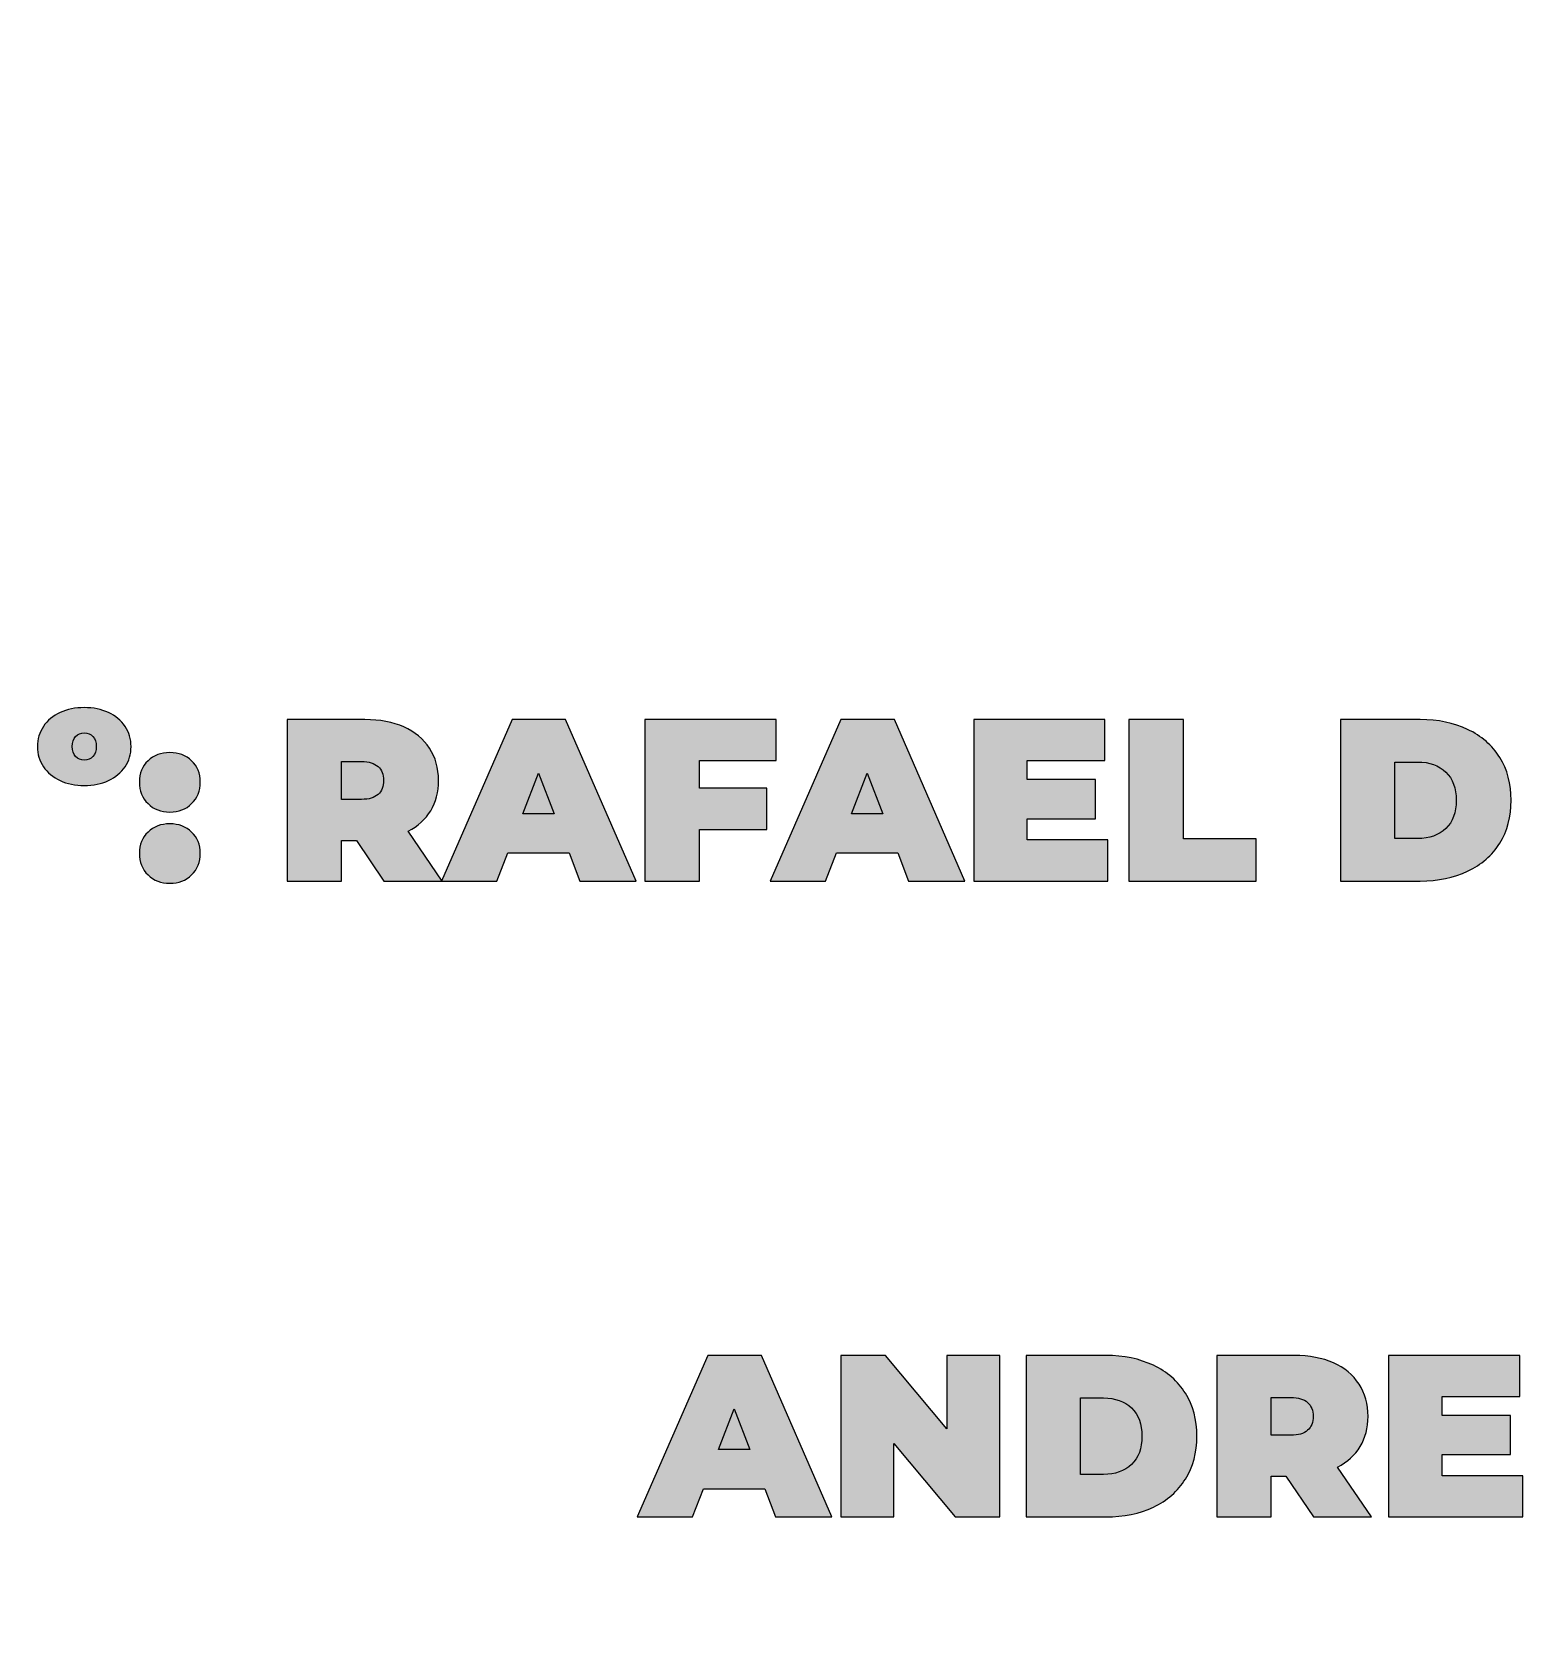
# Model space of a CAD drawing. Header units: centimetres. Extents: x -11.4 to 58.6, y -38.7 to 22.4.
# Drawn here: x -7.841 to -4.284, y 10.962 to 14.782 of the extents above; entities that cross this region are included whole.
import ezdxf

# ---------------------------------------------------------------- set-up
doc = ezdxf.new("R2010")
doc.units = ezdxf.units.CM
doc.header["$MEASUREMENT"] = 0
doc.layers.add('Camada 1', color=7, linetype='Continuous')

msp = doc.modelspace()

# ---------------------------------------------------------------- hatches: boundary and pattern name
at = {"layer": 'Camada 1', "true_color": 0x373435}
h = msp.add_hatch(color=250, dxfattribs=at)
edge = h.paths.add_edge_path()
edge.add_spline(control_points=[(-7.71675, 12.9887), (-7.73798, 12.9887), (-7.7571, 12.99263), (-7.77411, 13.0005), (-7.79113, 13.00837), (-7.80439, 13.01934), (-7.81391, 13.03343), (-7.82342, 13.04752), (-7.82818, 13.06353), (-7.82818, 13.08146), (-7.82818, 13.09939), (-7.82342, 13.1154), (-7.81391, 13.12949), (-7.80439, 13.14357), (-7.79113, 13.15455), (-7.77411, 13.16242), (-7.7571, 13.17029), (-7.73798, 13.17422), (-7.71675, 13.17422), (-7.69517, 13.17422), (-7.67596, 13.17029), (-7.65912, 13.16242), (-7.64229, 13.15455), (-7.62911, 13.14357), (-7.6196, 13.12949), (-7.61009, 13.1154), (-7.60533, 13.09939), (-7.60533, 13.08146), (-7.60533, 13.06353), (-7.61009, 13.04752), (-7.6196, 13.03343), (-7.62911, 13.01934), (-7.64229, 13.00837), (-7.65912, 13.0005), (-7.67596, 12.99263), (-7.69517, 12.9887), (-7.71675, 12.9887)], knot_values=[0, 0, 0, 0, 0.0833333, 0.0833333, 0.0833333, 0.1666667, 0.1666667, 0.1666667, 0.25, 0.25, 0.25, 0.3333333, 0.3333333, 0.3333333, 0.4166667, 0.4166667, 0.4166667, 0.5, 0.5, 0.5, 0.5833333, 0.5833333, 0.5833333, 0.6666667, 0.6666667, 0.6666667, 0.75, 0.75, 0.75, 0.8333333, 0.8333333, 0.8333333, 0.9166667, 0.9166667, 0.9166667, 1, 1, 1, 1], degree=3, periodic=1)
h = msp.add_hatch(color=250, dxfattribs=at)
edge = h.paths.add_edge_path()
edge.add_spline(control_points=[(-7.06907, 12.85806), (-7.06907, 12.85806), (-7.1042, 12.85806), (-7.1042, 12.85806), (-7.1042, 12.85806), (-7.1042, 12.76146), (-7.1042, 12.76146), (-7.1042, 12.76146), (-7.23374, 12.76146), (-7.23374, 12.76146), (-7.23374, 12.76146), (-7.23374, 13.14568), (-7.23374, 13.14568), (-7.23374, 13.14568), (-7.04876, 13.14568), (-7.04876, 13.14568), (-7.01327, 13.14568), (-6.98235, 13.13982), (-6.956, 13.12811), (-6.92965, 13.11641), (-6.90935, 13.09957), (-6.89507, 13.07762), (-6.8808, 13.05566), (-6.87367, 13.03005), (-6.87367, 13.00077), (-6.87367, 12.97333), (-6.87989, 12.94936), (-6.89233, 12.92887), (-6.90477, 12.90838), (-6.9227, 12.89209), (-6.94612, 12.88002), (-6.94612, 12.88002), (-6.86543, 12.76146), (-6.86543, 12.76146), (-6.86543, 12.76146), (-7.00375, 12.76146), (-7.00375, 12.76146), (-7.00375, 12.76146), (-7.06907, 12.85806), (-7.06907, 12.85806)], knot_values=[0, 0, 0, 0, 0.0769231, 0.0769231, 0.0769231, 0.1538462, 0.1538462, 0.1538462, 0.2307692, 0.2307692, 0.2307692, 0.3076923, 0.3076923, 0.3076923, 0.3846154, 0.3846154, 0.3846154, 0.4615385, 0.4615385, 0.4615385, 0.5384615, 0.5384615, 0.5384615, 0.6153846, 0.6153846, 0.6153846, 0.6923077, 0.6923077, 0.6923077, 0.7692308, 0.7692308, 0.7692308, 0.8461538, 0.8461538, 0.8461538, 0.9230769, 0.9230769, 0.9230769, 1, 1, 1, 1], degree=3, periodic=1)
h = msp.add_hatch(color=250, dxfattribs=at)
edge = h.paths.add_edge_path()
edge.add_spline(control_points=[(-6.563, 12.82842), (-6.563, 12.82842), (-6.709, 12.82842), (-6.709, 12.82842), (-6.709, 12.82842), (-6.7348, 12.76146), (-6.7348, 12.76146), (-6.7348, 12.76146), (-6.86653, 12.76146), (-6.86653, 12.76146), (-6.86653, 12.76146), (-6.69857, 13.14568), (-6.69857, 13.14568), (-6.69857, 13.14568), (-6.57123, 13.14568), (-6.57123, 13.14568), (-6.57123, 13.14568), (-6.40327, 12.76146), (-6.40327, 12.76146), (-6.40327, 12.76146), (-6.5372, 12.76146), (-6.5372, 12.76146), (-6.5372, 12.76146), (-6.563, 12.82842), (-6.563, 12.82842)], knot_values=[0, 0, 0, 0, 0.125, 0.125, 0.125, 0.25, 0.25, 0.25, 0.375, 0.375, 0.375, 0.5, 0.5, 0.5, 0.625, 0.625, 0.625, 0.75, 0.75, 0.75, 0.875, 0.875, 0.875, 1, 1, 1, 1], degree=3, periodic=1)
h = msp.add_hatch(color=250, dxfattribs=at)
edge = h.paths.add_edge_path()
edge.add_spline(control_points=[(-6.25288, 13.04798), (-6.25288, 13.04798), (-6.25288, 12.98211), (-6.25288, 12.98211), (-6.25288, 12.98211), (-6.0926, 12.98211), (-6.0926, 12.98211), (-6.0926, 12.98211), (-6.0926, 12.88441), (-6.0926, 12.88441), (-6.0926, 12.88441), (-6.25288, 12.88441), (-6.25288, 12.88441), (-6.25288, 12.88441), (-6.25288, 12.76146), (-6.25288, 12.76146), (-6.25288, 12.76146), (-6.38242, 12.76146), (-6.38242, 12.76146), (-6.38242, 12.76146), (-6.38242, 13.14568), (-6.38242, 13.14568), (-6.38242, 13.14568), (-6.0701, 13.14568), (-6.0701, 13.14568), (-6.0701, 13.14568), (-6.0701, 13.04798), (-6.0701, 13.04798), (-6.0701, 13.04798), (-6.25288, 13.04798), (-6.25288, 13.04798)], knot_values=[0, 0, 0, 0, 0.1, 0.1, 0.1, 0.2, 0.2, 0.2, 0.3, 0.3, 0.3, 0.4, 0.4, 0.4, 0.5, 0.5, 0.5, 0.6, 0.6, 0.6, 0.7, 0.7, 0.7, 0.8, 0.8, 0.8, 0.9, 0.9, 0.9, 1, 1, 1, 1], degree=3, periodic=1)
h = msp.add_hatch(color=250, dxfattribs=at)
edge = h.paths.add_edge_path()
edge.add_spline(control_points=[(-5.78084, 12.82842), (-5.78084, 12.82842), (-5.92684, 12.82842), (-5.92684, 12.82842), (-5.92684, 12.82842), (-5.95264, 12.76146), (-5.95264, 12.76146), (-5.95264, 12.76146), (-6.08437, 12.76146), (-6.08437, 12.76146), (-6.08437, 12.76146), (-5.91641, 13.14568), (-5.91641, 13.14568), (-5.91641, 13.14568), (-5.78907, 13.14568), (-5.78907, 13.14568), (-5.78907, 13.14568), (-5.62111, 12.76146), (-5.62111, 12.76146), (-5.62111, 12.76146), (-5.75504, 12.76146), (-5.75504, 12.76146), (-5.75504, 12.76146), (-5.78084, 12.82842), (-5.78084, 12.82842)], knot_values=[0, 0, 0, 0, 0.125, 0.125, 0.125, 0.25, 0.25, 0.25, 0.375, 0.375, 0.375, 0.5, 0.5, 0.5, 0.625, 0.625, 0.625, 0.75, 0.75, 0.75, 0.875, 0.875, 0.875, 1, 1, 1, 1], degree=3, periodic=1)
h = msp.add_hatch(color=250, dxfattribs=at)
edge = h.paths.add_edge_path()
edge.add_spline(control_points=[(-5.2808, 12.85916), (-5.2808, 12.85916), (-5.2808, 12.76146), (-5.2808, 12.76146), (-5.2808, 12.76146), (-5.60025, 12.76146), (-5.60025, 12.76146), (-5.60025, 12.76146), (-5.60025, 13.14568), (-5.60025, 13.14568), (-5.60025, 13.14568), (-5.28794, 13.14568), (-5.28794, 13.14568), (-5.28794, 13.14568), (-5.28794, 13.04798), (-5.28794, 13.04798), (-5.28794, 13.04798), (-5.47291, 13.04798), (-5.47291, 13.04798), (-5.47291, 13.04798), (-5.47291, 13.00297), (-5.47291, 13.00297), (-5.47291, 13.00297), (-5.31044, 13.00297), (-5.31044, 13.00297), (-5.31044, 13.00297), (-5.31044, 12.90966), (-5.31044, 12.90966), (-5.31044, 12.90966), (-5.47291, 12.90966), (-5.47291, 12.90966), (-5.47291, 12.90966), (-5.47291, 12.85916), (-5.47291, 12.85916), (-5.47291, 12.85916), (-5.2808, 12.85916), (-5.2808, 12.85916)], knot_values=[0, 0, 0, 0, 0.0833333, 0.0833333, 0.0833333, 0.1666667, 0.1666667, 0.1666667, 0.25, 0.25, 0.25, 0.3333333, 0.3333333, 0.3333333, 0.4166667, 0.4166667, 0.4166667, 0.5, 0.5, 0.5, 0.5833333, 0.5833333, 0.5833333, 0.6666667, 0.6666667, 0.6666667, 0.75, 0.75, 0.75, 0.8333333, 0.8333333, 0.8333333, 0.9166667, 0.9166667, 0.9166667, 1, 1, 1, 1], degree=3, periodic=1)
h = msp.add_hatch(color=250, dxfattribs=at)
edge = h.paths.add_edge_path()
edge.add_spline(control_points=[(-5.23085, 13.14568), (-5.23085, 13.14568), (-5.10132, 13.14568), (-5.10132, 13.14568), (-5.10132, 13.14568), (-5.10132, 12.86191), (-5.10132, 12.86191), (-5.10132, 12.86191), (-4.92787, 12.86191), (-4.92787, 12.86191), (-4.92787, 12.86191), (-4.92787, 12.76146), (-4.92787, 12.76146), (-4.92787, 12.76146), (-5.23085, 12.76146), (-5.23085, 12.76146), (-5.23085, 12.76146), (-5.23085, 13.14568), (-5.23085, 13.14568)], knot_values=[0, 0, 0, 0, 0.1666667, 0.1666667, 0.1666667, 0.3333333, 0.3333333, 0.3333333, 0.5, 0.5, 0.5, 0.6666667, 0.6666667, 0.6666667, 0.8333333, 0.8333333, 0.8333333, 1, 1, 1, 1], degree=3, periodic=1)
h = msp.add_hatch(color=250, dxfattribs=at)
edge = h.paths.add_edge_path()
edge.add_spline(control_points=[(-4.72753, 13.14568), (-4.72753, 13.14568), (-4.53816, 13.14568), (-4.53816, 13.14568), (-4.49535, 13.14568), (-4.45757, 13.1379), (-4.42482, 13.12235), (-4.39207, 13.1068), (-4.36663, 13.08457), (-4.34852, 13.05566), (-4.33041, 13.02675), (-4.32135, 12.99272), (-4.32135, 12.95357), (-4.32135, 12.91442), (-4.33041, 12.88039), (-4.34852, 12.85148), (-4.36663, 12.82257), (-4.39207, 12.80034), (-4.42482, 12.78479), (-4.45757, 12.76923), (-4.49535, 12.76146), (-4.53816, 12.76146), (-4.53816, 12.76146), (-4.72753, 12.76146), (-4.72753, 12.76146), (-4.72753, 12.76146), (-4.72753, 13.14568), (-4.72753, 13.14568)], knot_values=[0, 0, 0, 0, 0.1111111, 0.1111111, 0.1111111, 0.2222222, 0.2222222, 0.2222222, 0.3333333, 0.3333333, 0.3333333, 0.4444444, 0.4444444, 0.4444444, 0.5555556, 0.5555556, 0.5555556, 0.6666667, 0.6666667, 0.6666667, 0.7777778, 0.7777778, 0.7777778, 0.8888889, 0.8888889, 0.8888889, 1, 1, 1, 1], degree=3, periodic=1)
h = msp.add_hatch(color=250, dxfattribs=at)
edge = h.paths.add_edge_path()
edge.add_spline(control_points=[(-7.71675, 13.04907), (-7.70834, 13.04907), (-7.70148, 13.05191), (-7.69617, 13.05758), (-7.69087, 13.06326), (-7.68821, 13.07121), (-7.68821, 13.08146), (-7.68821, 13.09207), (-7.69087, 13.10012), (-7.69617, 13.10561), (-7.70148, 13.1111), (-7.70834, 13.11384), (-7.71675, 13.11384), (-7.72517, 13.11384), (-7.73203, 13.1111), (-7.73734, 13.10561), (-7.74264, 13.10012), (-7.7453, 13.09207), (-7.7453, 13.08146), (-7.7453, 13.07121), (-7.74264, 13.06326), (-7.73734, 13.05758), (-7.73203, 13.05191), (-7.72517, 13.04907), (-7.71675, 13.04907)], knot_values=[0, 0, 0, 0, 0.125, 0.125, 0.125, 0.25, 0.25, 0.25, 0.375, 0.375, 0.375, 0.5, 0.5, 0.5, 0.625, 0.625, 0.625, 0.75, 0.75, 0.75, 0.875, 0.875, 0.875, 1, 1, 1, 1], degree=3, periodic=1)
h = msp.add_hatch(color=250, dxfattribs=at)
edge = h.paths.add_edge_path()
edge.add_spline(control_points=[(-7.51312, 12.92558), (-7.53398, 12.92558), (-7.55126, 12.93225), (-7.56499, 12.94561), (-7.57871, 12.95897), (-7.58557, 12.97607), (-7.58557, 12.99693), (-7.58557, 13.01779), (-7.57871, 13.03471), (-7.56499, 13.0477), (-7.55126, 13.06069), (-7.53398, 13.06719), (-7.51312, 13.06719), (-7.49226, 13.06719), (-7.47497, 13.06069), (-7.46125, 13.0477), (-7.44752, 13.03471), (-7.44067, 13.01779), (-7.44067, 12.99693), (-7.44067, 12.97607), (-7.44752, 12.95897), (-7.46125, 12.94561), (-7.47497, 12.93225), (-7.49226, 12.92558), (-7.51312, 12.92558)], knot_values=[0, 0, 0, 0, 0.125, 0.125, 0.125, 0.25, 0.25, 0.25, 0.375, 0.375, 0.375, 0.5, 0.5, 0.5, 0.625, 0.625, 0.625, 0.75, 0.75, 0.75, 0.875, 0.875, 0.875, 1, 1, 1, 1], degree=3, periodic=1)
h = msp.add_hatch(color=250, dxfattribs=at)
edge = h.paths.add_edge_path()
edge.add_spline(control_points=[(-7.0043, 13.00077), (-7.0043, 13.01504), (-7.00869, 13.02611), (-7.01748, 13.03398), (-7.02626, 13.04185), (-7.03943, 13.04578), (-7.057, 13.04578), (-7.057, 13.04578), (-7.1042, 13.04578), (-7.1042, 13.04578), (-7.1042, 13.04578), (-7.1042, 12.95576), (-7.1042, 12.95576), (-7.1042, 12.95576), (-7.057, 12.95576), (-7.057, 12.95576), (-7.03943, 12.95576), (-7.02626, 12.9597), (-7.01748, 12.96757), (-7.00869, 12.97543), (-7.0043, 12.9865), (-7.0043, 13.00077)], knot_values=[0, 0, 0, 0, 0.1428571, 0.1428571, 0.1428571, 0.2857143, 0.2857143, 0.2857143, 0.4285714, 0.4285714, 0.4285714, 0.5714286, 0.5714286, 0.5714286, 0.7142857, 0.7142857, 0.7142857, 0.8571429, 0.8571429, 0.8571429, 1, 1, 1, 1], degree=3, periodic=1)
h = msp.add_hatch(color=250, dxfattribs=at)
edge = h.paths.add_edge_path()
edge.add_spline(control_points=[(-4.54365, 12.86245), (-4.51584, 12.86245), (-4.49361, 12.87041), (-4.47696, 12.88633), (-4.46031, 12.90225), (-4.45199, 12.92466), (-4.45199, 12.95357), (-4.45199, 12.98248), (-4.46031, 13.00489), (-4.47696, 13.02081), (-4.49361, 13.03673), (-4.51584, 13.04468), (-4.54365, 13.04468), (-4.54365, 13.04468), (-4.59799, 13.04468), (-4.59799, 13.04468), (-4.59799, 13.04468), (-4.59799, 12.86245), (-4.59799, 12.86245), (-4.59799, 12.86245), (-4.54365, 12.86245), (-4.54365, 12.86245)], knot_values=[0, 0, 0, 0, 0.1428571, 0.1428571, 0.1428571, 0.2857143, 0.2857143, 0.2857143, 0.4285714, 0.4285714, 0.4285714, 0.5714286, 0.5714286, 0.5714286, 0.7142857, 0.7142857, 0.7142857, 0.8571429, 0.8571429, 0.8571429, 1, 1, 1, 1], degree=3, periodic=1)
h = msp.add_hatch(color=250, dxfattribs=at)
edge = h.paths.add_edge_path()
edge.add_spline(control_points=[(-6.59868, 12.92173), (-6.59868, 12.92173), (-6.636, 13.01834), (-6.636, 13.01834), (-6.636, 13.01834), (-6.67332, 12.92173), (-6.67332, 12.92173), (-6.67332, 12.92173), (-6.59868, 12.92173), (-6.59868, 12.92173)], knot_values=[0, 0, 0, 0, 0.3333333, 0.3333333, 0.3333333, 0.6666667, 0.6666667, 0.6666667, 1, 1, 1, 1], degree=3, periodic=1)
h = msp.add_hatch(color=250, dxfattribs=at)
edge = h.paths.add_edge_path()
edge.add_spline(control_points=[(-5.81652, 12.92173), (-5.81652, 12.92173), (-5.85384, 13.01834), (-5.85384, 13.01834), (-5.85384, 13.01834), (-5.89116, 12.92173), (-5.89116, 12.92173), (-5.89116, 12.92173), (-5.81652, 12.92173), (-5.81652, 12.92173)], knot_values=[0, 0, 0, 0, 0.3333333, 0.3333333, 0.3333333, 0.6666667, 0.6666667, 0.6666667, 1, 1, 1, 1], degree=3, periodic=1)
h = msp.add_hatch(color=250, dxfattribs=at)
edge = h.paths.add_edge_path()
edge.add_spline(control_points=[(-7.51312, 12.75597), (-7.53398, 12.75597), (-7.55126, 12.76265), (-7.56499, 12.77601), (-7.57871, 12.78936), (-7.58557, 12.80647), (-7.58557, 12.82733), (-7.58557, 12.84818), (-7.57871, 12.86511), (-7.56499, 12.8781), (-7.55126, 12.89109), (-7.53398, 12.89758), (-7.51312, 12.89758), (-7.49226, 12.89758), (-7.47497, 12.89109), (-7.46125, 12.8781), (-7.44752, 12.86511), (-7.44067, 12.84818), (-7.44067, 12.82733), (-7.44067, 12.80647), (-7.44752, 12.78936), (-7.46125, 12.77601), (-7.47497, 12.76265), (-7.49226, 12.75597), (-7.51312, 12.75597)], knot_values=[0, 0, 0, 0, 0.125, 0.125, 0.125, 0.25, 0.25, 0.25, 0.375, 0.375, 0.375, 0.5, 0.5, 0.5, 0.625, 0.625, 0.625, 0.75, 0.75, 0.75, 0.875, 0.875, 0.875, 1, 1, 1, 1], degree=3, periodic=1)
h = msp.add_hatch(color=250, dxfattribs=at)
edge = h.paths.add_edge_path()
edge.add_spline(control_points=[(-6.09727, 11.3146), (-6.09727, 11.3146), (-6.24327, 11.3146), (-6.24327, 11.3146), (-6.24327, 11.3146), (-6.26907, 11.24763), (-6.26907, 11.24763), (-6.26907, 11.24763), (-6.4008, 11.24763), (-6.4008, 11.24763), (-6.4008, 11.24763), (-6.23284, 11.63185), (-6.23284, 11.63185), (-6.23284, 11.63185), (-6.1055, 11.63185), (-6.1055, 11.63185), (-6.1055, 11.63185), (-5.93754, 11.24763), (-5.93754, 11.24763), (-5.93754, 11.24763), (-6.07147, 11.24763), (-6.07147, 11.24763), (-6.07147, 11.24763), (-6.09727, 11.3146), (-6.09727, 11.3146)], knot_values=[0, 0, 0, 0, 0.125, 0.125, 0.125, 0.25, 0.25, 0.25, 0.375, 0.375, 0.375, 0.5, 0.5, 0.5, 0.625, 0.625, 0.625, 0.75, 0.75, 0.75, 0.875, 0.875, 0.875, 1, 1, 1, 1], degree=3, periodic=1)
h = msp.add_hatch(color=250, dxfattribs=at)
edge = h.paths.add_edge_path()
edge.add_spline(control_points=[(-5.53795, 11.63185), (-5.53795, 11.63185), (-5.53795, 11.24763), (-5.53795, 11.24763), (-5.53795, 11.24763), (-5.64444, 11.24763), (-5.64444, 11.24763), (-5.64444, 11.24763), (-5.79044, 11.42218), (-5.79044, 11.42218), (-5.79044, 11.42218), (-5.79044, 11.24763), (-5.79044, 11.24763), (-5.79044, 11.24763), (-5.91668, 11.24763), (-5.91668, 11.24763), (-5.91668, 11.24763), (-5.91668, 11.63185), (-5.91668, 11.63185), (-5.91668, 11.63185), (-5.8102, 11.63185), (-5.8102, 11.63185), (-5.8102, 11.63185), (-5.6642, 11.45731), (-5.6642, 11.45731), (-5.6642, 11.45731), (-5.6642, 11.63185), (-5.6642, 11.63185), (-5.6642, 11.63185), (-5.53795, 11.63185), (-5.53795, 11.63185)], knot_values=[0, 0, 0, 0, 0.1, 0.1, 0.1, 0.2, 0.2, 0.2, 0.3, 0.3, 0.3, 0.4, 0.4, 0.4, 0.5, 0.5, 0.5, 0.6, 0.6, 0.6, 0.7, 0.7, 0.7, 0.8, 0.8, 0.8, 0.9, 0.9, 0.9, 1, 1, 1, 1], degree=3, periodic=1)
h = msp.add_hatch(color=250, dxfattribs=at)
edge = h.paths.add_edge_path()
edge.add_spline(control_points=[(-5.47538, 11.63185), (-5.47538, 11.63185), (-5.28602, 11.63185), (-5.28602, 11.63185), (-5.2432, 11.63185), (-5.20542, 11.62408), (-5.17267, 11.60853), (-5.13992, 11.59297), (-5.11449, 11.57075), (-5.09637, 11.54184), (-5.07826, 11.51293), (-5.06921, 11.4789), (-5.06921, 11.43974), (-5.06921, 11.40059), (-5.07826, 11.36656), (-5.09637, 11.33765), (-5.11449, 11.30874), (-5.13992, 11.28651), (-5.17267, 11.27096), (-5.20542, 11.25541), (-5.2432, 11.24763), (-5.28602, 11.24763), (-5.28602, 11.24763), (-5.47538, 11.24763), (-5.47538, 11.24763), (-5.47538, 11.24763), (-5.47538, 11.63185), (-5.47538, 11.63185)], knot_values=[0, 0, 0, 0, 0.1111111, 0.1111111, 0.1111111, 0.2222222, 0.2222222, 0.2222222, 0.3333333, 0.3333333, 0.3333333, 0.4444444, 0.4444444, 0.4444444, 0.5555556, 0.5555556, 0.5555556, 0.6666667, 0.6666667, 0.6666667, 0.7777778, 0.7777778, 0.7777778, 0.8888889, 0.8888889, 0.8888889, 1, 1, 1, 1], degree=3, periodic=1)
h = msp.add_hatch(color=250, dxfattribs=at)
edge = h.paths.add_edge_path()
edge.add_spline(control_points=[(-4.85734, 11.34424), (-4.85734, 11.34424), (-4.89247, 11.34424), (-4.89247, 11.34424), (-4.89247, 11.34424), (-4.89247, 11.24763), (-4.89247, 11.24763), (-4.89247, 11.24763), (-5.022, 11.24763), (-5.022, 11.24763), (-5.022, 11.24763), (-5.022, 11.63185), (-5.022, 11.63185), (-5.022, 11.63185), (-4.83703, 11.63185), (-4.83703, 11.63185), (-4.80153, 11.63185), (-4.77061, 11.626), (-4.74427, 11.61429), (-4.71792, 11.60258), (-4.69761, 11.58575), (-4.68334, 11.56379), (-4.66907, 11.54184), (-4.66193, 11.51622), (-4.66193, 11.48695), (-4.66193, 11.4595), (-4.66815, 11.43553), (-4.6806, 11.41504), (-4.69304, 11.39455), (-4.71097, 11.37827), (-4.73439, 11.36619), (-4.73439, 11.36619), (-4.6537, 11.24763), (-4.6537, 11.24763), (-4.6537, 11.24763), (-4.79202, 11.24763), (-4.79202, 11.24763), (-4.79202, 11.24763), (-4.85734, 11.34424), (-4.85734, 11.34424)], knot_values=[0, 0, 0, 0, 0.0769231, 0.0769231, 0.0769231, 0.1538462, 0.1538462, 0.1538462, 0.2307692, 0.2307692, 0.2307692, 0.3076923, 0.3076923, 0.3076923, 0.3846154, 0.3846154, 0.3846154, 0.4615385, 0.4615385, 0.4615385, 0.5384615, 0.5384615, 0.5384615, 0.6153846, 0.6153846, 0.6153846, 0.6923077, 0.6923077, 0.6923077, 0.7692308, 0.7692308, 0.7692308, 0.8461538, 0.8461538, 0.8461538, 0.9230769, 0.9230769, 0.9230769, 1, 1, 1, 1], degree=3, periodic=1)
h = msp.add_hatch(color=250, dxfattribs=at)
edge = h.paths.add_edge_path()
edge.add_spline(control_points=[(-4.29363, 11.34534), (-4.29363, 11.34534), (-4.29363, 11.24763), (-4.29363, 11.24763), (-4.29363, 11.24763), (-4.61308, 11.24763), (-4.61308, 11.24763), (-4.61308, 11.24763), (-4.61308, 11.63185), (-4.61308, 11.63185), (-4.61308, 11.63185), (-4.30077, 11.63185), (-4.30077, 11.63185), (-4.30077, 11.63185), (-4.30077, 11.53415), (-4.30077, 11.53415), (-4.30077, 11.53415), (-4.48574, 11.53415), (-4.48574, 11.53415), (-4.48574, 11.53415), (-4.48574, 11.48914), (-4.48574, 11.48914), (-4.48574, 11.48914), (-4.32327, 11.48914), (-4.32327, 11.48914), (-4.32327, 11.48914), (-4.32327, 11.39583), (-4.32327, 11.39583), (-4.32327, 11.39583), (-4.48574, 11.39583), (-4.48574, 11.39583), (-4.48574, 11.39583), (-4.48574, 11.34534), (-4.48574, 11.34534), (-4.48574, 11.34534), (-4.29363, 11.34534), (-4.29363, 11.34534)], knot_values=[0, 0, 0, 0, 0.0833333, 0.0833333, 0.0833333, 0.1666667, 0.1666667, 0.1666667, 0.25, 0.25, 0.25, 0.3333333, 0.3333333, 0.3333333, 0.4166667, 0.4166667, 0.4166667, 0.5, 0.5, 0.5, 0.5833333, 0.5833333, 0.5833333, 0.6666667, 0.6666667, 0.6666667, 0.75, 0.75, 0.75, 0.8333333, 0.8333333, 0.8333333, 0.9166667, 0.9166667, 0.9166667, 1, 1, 1, 1], degree=3, periodic=1)
h = msp.add_hatch(color=250, dxfattribs=at)
edge = h.paths.add_edge_path()
edge.add_spline(control_points=[(-6.13295, 11.40791), (-6.13295, 11.40791), (-6.17027, 11.50451), (-6.17027, 11.50451), (-6.17027, 11.50451), (-6.20759, 11.40791), (-6.20759, 11.40791), (-6.20759, 11.40791), (-6.13295, 11.40791), (-6.13295, 11.40791)], knot_values=[0, 0, 0, 0, 0.3333333, 0.3333333, 0.3333333, 0.6666667, 0.6666667, 0.6666667, 1, 1, 1, 1], degree=3, periodic=1)
h = msp.add_hatch(color=250, dxfattribs=at)
edge = h.paths.add_edge_path()
edge.add_spline(control_points=[(-5.2915, 11.34863), (-5.26369, 11.34863), (-5.24147, 11.35659), (-5.22481, 11.37251), (-5.20816, 11.38843), (-5.19984, 11.41083), (-5.19984, 11.43974), (-5.19984, 11.46865), (-5.20816, 11.49107), (-5.22481, 11.50698), (-5.24147, 11.5229), (-5.26369, 11.53086), (-5.2915, 11.53086), (-5.2915, 11.53086), (-5.34584, 11.53086), (-5.34584, 11.53086), (-5.34584, 11.53086), (-5.34584, 11.34863), (-5.34584, 11.34863), (-5.34584, 11.34863), (-5.2915, 11.34863), (-5.2915, 11.34863)], knot_values=[0, 0, 0, 0, 0.1428571, 0.1428571, 0.1428571, 0.2857143, 0.2857143, 0.2857143, 0.4285714, 0.4285714, 0.4285714, 0.5714286, 0.5714286, 0.5714286, 0.7142857, 0.7142857, 0.7142857, 0.8571429, 0.8571429, 0.8571429, 1, 1, 1, 1], degree=3, periodic=1)
h = msp.add_hatch(color=250, dxfattribs=at)
edge = h.paths.add_edge_path()
edge.add_spline(control_points=[(-4.79257, 11.48695), (-4.79257, 11.50122), (-4.79696, 11.51229), (-4.80574, 11.52016), (-4.81452, 11.52802), (-4.8277, 11.53196), (-4.84526, 11.53196), (-4.84526, 11.53196), (-4.89247, 11.53196), (-4.89247, 11.53196), (-4.89247, 11.53196), (-4.89247, 11.44194), (-4.89247, 11.44194), (-4.89247, 11.44194), (-4.84526, 11.44194), (-4.84526, 11.44194), (-4.8277, 11.44194), (-4.81452, 11.44587), (-4.80574, 11.45374), (-4.79696, 11.46161), (-4.79257, 11.47268), (-4.79257, 11.48695)], knot_values=[0, 0, 0, 0, 0.1428571, 0.1428571, 0.1428571, 0.2857143, 0.2857143, 0.2857143, 0.4285714, 0.4285714, 0.4285714, 0.5714286, 0.5714286, 0.5714286, 0.7142857, 0.7142857, 0.7142857, 0.8571429, 0.8571429, 0.8571429, 1, 1, 1, 1], degree=3, periodic=1)

# ---------------------------------------------------------------- linework, layer by layer
at = {"layer": 'Camada 1', "color": 250, "lineweight": 20}
msp.add_open_spline([(-6.39065, 22.42335), (-6.39065, 22.42335), (-3.39065, 22.42335), (-3.39065, 22.42335), (2.10935, 22.42335), (6.60935, 17.92336), (6.60935, 12.42336), (6.60935, 12.42336), (6.60935, -27.57665), (6.60935, -27.57665), (6.60935, -27.57665), (-11.39065, -27.57665), (-11.39065, -27.57665), (-11.39065, -27.57665), (-11.39065, 17.42334), (-11.39065, 17.42334), (-11.39065, 20.17334), (-9.14065, 22.42335), (-6.39065, 22.42335)], degree=3, knots=[0, 0, 0, 0, 0.1666667, 0.1666667, 0.1666667, 0.3333333, 0.3333333, 0.3333333, 0.5, 0.5, 0.5, 0.6666667, 0.6666667, 0.6666667, 0.8333333, 0.8333333, 0.8333333, 1, 1, 1, 1], dxfattribs=at)
at = {"layer": 'Camada 1', "color": 250}
for points, knots in [([(-7.71675, 12.9887), (-7.73798, 12.9887), (-7.7571, 12.99263), (-7.77411, 13.0005), (-7.79113, 13.00837), (-7.80439, 13.01934), (-7.81391, 13.03343), (-7.82342, 13.04752), (-7.82818, 13.06353), (-7.82818, 13.08146), (-7.82818, 13.09939), (-7.82342, 13.1154), (-7.81391, 13.12949), (-7.80439, 13.14357), (-7.79113, 13.15455), (-7.77411, 13.16242), (-7.7571, 13.17029), (-7.73798, 13.17422), (-7.71675, 13.17422), (-7.69517, 13.17422), (-7.67596, 13.17029), (-7.65912, 13.16242), (-7.64229, 13.15455), (-7.62911, 13.14357), (-7.6196, 13.12949), (-7.61009, 13.1154), (-7.60533, 13.09939), (-7.60533, 13.08146), (-7.60533, 13.06353), (-7.61009, 13.04752), (-7.6196, 13.03343), (-7.62911, 13.01934), (-7.64229, 13.00837), (-7.65912, 13.0005), (-7.67596, 12.99263), (-7.69517, 12.9887), (-7.71675, 12.9887)], [0, 0, 0, 0, 0.0833333, 0.0833333, 0.0833333, 0.1666667, 0.1666667, 0.1666667, 0.25, 0.25, 0.25, 0.3333333, 0.3333333, 0.3333333, 0.4166667, 0.4166667, 0.4166667, 0.5, 0.5, 0.5, 0.5833333, 0.5833333, 0.5833333, 0.6666667, 0.6666667, 0.6666667, 0.75, 0.75, 0.75, 0.8333333, 0.8333333, 0.8333333, 0.9166667, 0.9166667, 0.9166667, 1, 1, 1, 1]), ([(-7.06907, 12.85806), (-7.06907, 12.85806), (-7.1042, 12.85806), (-7.1042, 12.85806), (-7.1042, 12.85806), (-7.1042, 12.76146), (-7.1042, 12.76146), (-7.1042, 12.76146), (-7.23374, 12.76146), (-7.23374, 12.76146), (-7.23374, 12.76146), (-7.23374, 13.14568), (-7.23374, 13.14568), (-7.23374, 13.14568), (-7.04876, 13.14568), (-7.04876, 13.14568), (-7.01327, 13.14568), (-6.98235, 13.13982), (-6.956, 13.12811), (-6.92965, 13.11641), (-6.90935, 13.09957), (-6.89507, 13.07762), (-6.8808, 13.05566), (-6.87367, 13.03005), (-6.87367, 13.00077), (-6.87367, 12.97333), (-6.87989, 12.94936), (-6.89233, 12.92887), (-6.90477, 12.90838), (-6.9227, 12.89209), (-6.94612, 12.88002), (-6.94612, 12.88002), (-6.86543, 12.76146), (-6.86543, 12.76146), (-6.86543, 12.76146), (-7.00375, 12.76146), (-7.00375, 12.76146), (-7.00375, 12.76146), (-7.06907, 12.85806), (-7.06907, 12.85806)], [0, 0, 0, 0, 0.0769231, 0.0769231, 0.0769231, 0.1538462, 0.1538462, 0.1538462, 0.2307692, 0.2307692, 0.2307692, 0.3076923, 0.3076923, 0.3076923, 0.3846154, 0.3846154, 0.3846154, 0.4615385, 0.4615385, 0.4615385, 0.5384615, 0.5384615, 0.5384615, 0.6153846, 0.6153846, 0.6153846, 0.6923077, 0.6923077, 0.6923077, 0.7692308, 0.7692308, 0.7692308, 0.8461538, 0.8461538, 0.8461538, 0.9230769, 0.9230769, 0.9230769, 1, 1, 1, 1]), ([(-6.563, 12.82842), (-6.563, 12.82842), (-6.709, 12.82842), (-6.709, 12.82842), (-6.709, 12.82842), (-6.7348, 12.76146), (-6.7348, 12.76146), (-6.7348, 12.76146), (-6.86653, 12.76146), (-6.86653, 12.76146), (-6.86653, 12.76146), (-6.69857, 13.14568), (-6.69857, 13.14568), (-6.69857, 13.14568), (-6.57123, 13.14568), (-6.57123, 13.14568), (-6.57123, 13.14568), (-6.40327, 12.76146), (-6.40327, 12.76146), (-6.40327, 12.76146), (-6.5372, 12.76146), (-6.5372, 12.76146), (-6.5372, 12.76146), (-6.563, 12.82842), (-6.563, 12.82842)], [0, 0, 0, 0, 0.125, 0.125, 0.125, 0.25, 0.25, 0.25, 0.375, 0.375, 0.375, 0.5, 0.5, 0.5, 0.625, 0.625, 0.625, 0.75, 0.75, 0.75, 0.875, 0.875, 0.875, 1, 1, 1, 1]), ([(-6.25288, 13.04798), (-6.25288, 13.04798), (-6.25288, 12.98211), (-6.25288, 12.98211), (-6.25288, 12.98211), (-6.0926, 12.98211), (-6.0926, 12.98211), (-6.0926, 12.98211), (-6.0926, 12.88441), (-6.0926, 12.88441), (-6.0926, 12.88441), (-6.25288, 12.88441), (-6.25288, 12.88441), (-6.25288, 12.88441), (-6.25288, 12.76146), (-6.25288, 12.76146), (-6.25288, 12.76146), (-6.38242, 12.76146), (-6.38242, 12.76146), (-6.38242, 12.76146), (-6.38242, 13.14568), (-6.38242, 13.14568), (-6.38242, 13.14568), (-6.0701, 13.14568), (-6.0701, 13.14568), (-6.0701, 13.14568), (-6.0701, 13.04798), (-6.0701, 13.04798), (-6.0701, 13.04798), (-6.25288, 13.04798), (-6.25288, 13.04798)], [0, 0, 0, 0, 0.1, 0.1, 0.1, 0.2, 0.2, 0.2, 0.3, 0.3, 0.3, 0.4, 0.4, 0.4, 0.5, 0.5, 0.5, 0.6, 0.6, 0.6, 0.7, 0.7, 0.7, 0.8, 0.8, 0.8, 0.9, 0.9, 0.9, 1, 1, 1, 1]), ([(-5.78084, 12.82842), (-5.78084, 12.82842), (-5.92684, 12.82842), (-5.92684, 12.82842), (-5.92684, 12.82842), (-5.95264, 12.76146), (-5.95264, 12.76146), (-5.95264, 12.76146), (-6.08437, 12.76146), (-6.08437, 12.76146), (-6.08437, 12.76146), (-5.91641, 13.14568), (-5.91641, 13.14568), (-5.91641, 13.14568), (-5.78907, 13.14568), (-5.78907, 13.14568), (-5.78907, 13.14568), (-5.62111, 12.76146), (-5.62111, 12.76146), (-5.62111, 12.76146), (-5.75504, 12.76146), (-5.75504, 12.76146), (-5.75504, 12.76146), (-5.78084, 12.82842), (-5.78084, 12.82842)], [0, 0, 0, 0, 0.125, 0.125, 0.125, 0.25, 0.25, 0.25, 0.375, 0.375, 0.375, 0.5, 0.5, 0.5, 0.625, 0.625, 0.625, 0.75, 0.75, 0.75, 0.875, 0.875, 0.875, 1, 1, 1, 1]), ([(-5.2808, 12.85916), (-5.2808, 12.85916), (-5.2808, 12.76146), (-5.2808, 12.76146), (-5.2808, 12.76146), (-5.60025, 12.76146), (-5.60025, 12.76146), (-5.60025, 12.76146), (-5.60025, 13.14568), (-5.60025, 13.14568), (-5.60025, 13.14568), (-5.28794, 13.14568), (-5.28794, 13.14568), (-5.28794, 13.14568), (-5.28794, 13.04798), (-5.28794, 13.04798), (-5.28794, 13.04798), (-5.47291, 13.04798), (-5.47291, 13.04798), (-5.47291, 13.04798), (-5.47291, 13.00297), (-5.47291, 13.00297), (-5.47291, 13.00297), (-5.31044, 13.00297), (-5.31044, 13.00297), (-5.31044, 13.00297), (-5.31044, 12.90966), (-5.31044, 12.90966), (-5.31044, 12.90966), (-5.47291, 12.90966), (-5.47291, 12.90966), (-5.47291, 12.90966), (-5.47291, 12.85916), (-5.47291, 12.85916), (-5.47291, 12.85916), (-5.2808, 12.85916), (-5.2808, 12.85916)], [0, 0, 0, 0, 0.0833333, 0.0833333, 0.0833333, 0.1666667, 0.1666667, 0.1666667, 0.25, 0.25, 0.25, 0.3333333, 0.3333333, 0.3333333, 0.4166667, 0.4166667, 0.4166667, 0.5, 0.5, 0.5, 0.5833333, 0.5833333, 0.5833333, 0.6666667, 0.6666667, 0.6666667, 0.75, 0.75, 0.75, 0.8333333, 0.8333333, 0.8333333, 0.9166667, 0.9166667, 0.9166667, 1, 1, 1, 1]), ([(-5.23085, 13.14568), (-5.23085, 13.14568), (-5.10132, 13.14568), (-5.10132, 13.14568), (-5.10132, 13.14568), (-5.10132, 12.86191), (-5.10132, 12.86191), (-5.10132, 12.86191), (-4.92787, 12.86191), (-4.92787, 12.86191), (-4.92787, 12.86191), (-4.92787, 12.76146), (-4.92787, 12.76146), (-4.92787, 12.76146), (-5.23085, 12.76146), (-5.23085, 12.76146), (-5.23085, 12.76146), (-5.23085, 13.14568), (-5.23085, 13.14568)], [0, 0, 0, 0, 0.1666667, 0.1666667, 0.1666667, 0.3333333, 0.3333333, 0.3333333, 0.5, 0.5, 0.5, 0.6666667, 0.6666667, 0.6666667, 0.8333333, 0.8333333, 0.8333333, 1, 1, 1, 1]), ([(-4.72753, 13.14568), (-4.72753, 13.14568), (-4.53816, 13.14568), (-4.53816, 13.14568), (-4.49535, 13.14568), (-4.45757, 13.1379), (-4.42482, 13.12235), (-4.39207, 13.1068), (-4.36663, 13.08457), (-4.34852, 13.05566), (-4.33041, 13.02675), (-4.32135, 12.99272), (-4.32135, 12.95357), (-4.32135, 12.91442), (-4.33041, 12.88039), (-4.34852, 12.85148), (-4.36663, 12.82257), (-4.39207, 12.80034), (-4.42482, 12.78479), (-4.45757, 12.76923), (-4.49535, 12.76146), (-4.53816, 12.76146), (-4.53816, 12.76146), (-4.72753, 12.76146), (-4.72753, 12.76146), (-4.72753, 12.76146), (-4.72753, 13.14568), (-4.72753, 13.14568)], [0, 0, 0, 0, 0.1111111, 0.1111111, 0.1111111, 0.2222222, 0.2222222, 0.2222222, 0.3333333, 0.3333333, 0.3333333, 0.4444444, 0.4444444, 0.4444444, 0.5555556, 0.5555556, 0.5555556, 0.6666667, 0.6666667, 0.6666667, 0.7777778, 0.7777778, 0.7777778, 0.8888889, 0.8888889, 0.8888889, 1, 1, 1, 1]), ([(-7.71675, 13.04907), (-7.70834, 13.04907), (-7.70148, 13.05191), (-7.69617, 13.05758), (-7.69087, 13.06326), (-7.68821, 13.07121), (-7.68821, 13.08146), (-7.68821, 13.09207), (-7.69087, 13.10012), (-7.69617, 13.10561), (-7.70148, 13.1111), (-7.70834, 13.11384), (-7.71675, 13.11384), (-7.72517, 13.11384), (-7.73203, 13.1111), (-7.73734, 13.10561), (-7.74264, 13.10012), (-7.7453, 13.09207), (-7.7453, 13.08146), (-7.7453, 13.07121), (-7.74264, 13.06326), (-7.73734, 13.05758), (-7.73203, 13.05191), (-7.72517, 13.04907), (-7.71675, 13.04907)], [0, 0, 0, 0, 0.125, 0.125, 0.125, 0.25, 0.25, 0.25, 0.375, 0.375, 0.375, 0.5, 0.5, 0.5, 0.625, 0.625, 0.625, 0.75, 0.75, 0.75, 0.875, 0.875, 0.875, 1, 1, 1, 1]), ([(-7.51312, 12.92558), (-7.53398, 12.92558), (-7.55126, 12.93225), (-7.56499, 12.94561), (-7.57871, 12.95897), (-7.58557, 12.97607), (-7.58557, 12.99693), (-7.58557, 13.01779), (-7.57871, 13.03471), (-7.56499, 13.0477), (-7.55126, 13.06069), (-7.53398, 13.06719), (-7.51312, 13.06719), (-7.49226, 13.06719), (-7.47497, 13.06069), (-7.46125, 13.0477), (-7.44752, 13.03471), (-7.44067, 13.01779), (-7.44067, 12.99693), (-7.44067, 12.97607), (-7.44752, 12.95897), (-7.46125, 12.94561), (-7.47497, 12.93225), (-7.49226, 12.92558), (-7.51312, 12.92558)], [0, 0, 0, 0, 0.125, 0.125, 0.125, 0.25, 0.25, 0.25, 0.375, 0.375, 0.375, 0.5, 0.5, 0.5, 0.625, 0.625, 0.625, 0.75, 0.75, 0.75, 0.875, 0.875, 0.875, 1, 1, 1, 1]), ([(-7.0043, 13.00077), (-7.0043, 13.01504), (-7.00869, 13.02611), (-7.01748, 13.03398), (-7.02626, 13.04185), (-7.03943, 13.04578), (-7.057, 13.04578), (-7.057, 13.04578), (-7.1042, 13.04578), (-7.1042, 13.04578), (-7.1042, 13.04578), (-7.1042, 12.95576), (-7.1042, 12.95576), (-7.1042, 12.95576), (-7.057, 12.95576), (-7.057, 12.95576), (-7.03943, 12.95576), (-7.02626, 12.9597), (-7.01748, 12.96757), (-7.00869, 12.97543), (-7.0043, 12.9865), (-7.0043, 13.00077)], [0, 0, 0, 0, 0.1428571, 0.1428571, 0.1428571, 0.2857143, 0.2857143, 0.2857143, 0.4285714, 0.4285714, 0.4285714, 0.5714286, 0.5714286, 0.5714286, 0.7142857, 0.7142857, 0.7142857, 0.8571429, 0.8571429, 0.8571429, 1, 1, 1, 1]), ([(-4.54365, 12.86245), (-4.51584, 12.86245), (-4.49361, 12.87041), (-4.47696, 12.88633), (-4.46031, 12.90225), (-4.45199, 12.92466), (-4.45199, 12.95357), (-4.45199, 12.98248), (-4.46031, 13.00489), (-4.47696, 13.02081), (-4.49361, 13.03673), (-4.51584, 13.04468), (-4.54365, 13.04468), (-4.54365, 13.04468), (-4.59799, 13.04468), (-4.59799, 13.04468), (-4.59799, 13.04468), (-4.59799, 12.86245), (-4.59799, 12.86245), (-4.59799, 12.86245), (-4.54365, 12.86245), (-4.54365, 12.86245)], [0, 0, 0, 0, 0.1428571, 0.1428571, 0.1428571, 0.2857143, 0.2857143, 0.2857143, 0.4285714, 0.4285714, 0.4285714, 0.5714286, 0.5714286, 0.5714286, 0.7142857, 0.7142857, 0.7142857, 0.8571429, 0.8571429, 0.8571429, 1, 1, 1, 1]), ([(-6.59868, 12.92173), (-6.59868, 12.92173), (-6.636, 13.01834), (-6.636, 13.01834), (-6.636, 13.01834), (-6.67332, 12.92173), (-6.67332, 12.92173), (-6.67332, 12.92173), (-6.59868, 12.92173), (-6.59868, 12.92173)], [0, 0, 0, 0, 0.3333333, 0.3333333, 0.3333333, 0.6666667, 0.6666667, 0.6666667, 1, 1, 1, 1]), ([(-5.81652, 12.92173), (-5.81652, 12.92173), (-5.85384, 13.01834), (-5.85384, 13.01834), (-5.85384, 13.01834), (-5.89116, 12.92173), (-5.89116, 12.92173), (-5.89116, 12.92173), (-5.81652, 12.92173), (-5.81652, 12.92173)], [0, 0, 0, 0, 0.3333333, 0.3333333, 0.3333333, 0.6666667, 0.6666667, 0.6666667, 1, 1, 1, 1]), ([(-7.51312, 12.75597), (-7.53398, 12.75597), (-7.55126, 12.76265), (-7.56499, 12.77601), (-7.57871, 12.78936), (-7.58557, 12.80647), (-7.58557, 12.82733), (-7.58557, 12.84818), (-7.57871, 12.86511), (-7.56499, 12.8781), (-7.55126, 12.89109), (-7.53398, 12.89758), (-7.51312, 12.89758), (-7.49226, 12.89758), (-7.47497, 12.89109), (-7.46125, 12.8781), (-7.44752, 12.86511), (-7.44067, 12.84818), (-7.44067, 12.82733), (-7.44067, 12.80647), (-7.44752, 12.78936), (-7.46125, 12.77601), (-7.47497, 12.76265), (-7.49226, 12.75597), (-7.51312, 12.75597)], [0, 0, 0, 0, 0.125, 0.125, 0.125, 0.25, 0.25, 0.25, 0.375, 0.375, 0.375, 0.5, 0.5, 0.5, 0.625, 0.625, 0.625, 0.75, 0.75, 0.75, 0.875, 0.875, 0.875, 1, 1, 1, 1]), ([(-6.09727, 11.3146), (-6.09727, 11.3146), (-6.24327, 11.3146), (-6.24327, 11.3146), (-6.24327, 11.3146), (-6.26907, 11.24763), (-6.26907, 11.24763), (-6.26907, 11.24763), (-6.4008, 11.24763), (-6.4008, 11.24763), (-6.4008, 11.24763), (-6.23284, 11.63185), (-6.23284, 11.63185), (-6.23284, 11.63185), (-6.1055, 11.63185), (-6.1055, 11.63185), (-6.1055, 11.63185), (-5.93754, 11.24763), (-5.93754, 11.24763), (-5.93754, 11.24763), (-6.07147, 11.24763), (-6.07147, 11.24763), (-6.07147, 11.24763), (-6.09727, 11.3146), (-6.09727, 11.3146)], [0, 0, 0, 0, 0.125, 0.125, 0.125, 0.25, 0.25, 0.25, 0.375, 0.375, 0.375, 0.5, 0.5, 0.5, 0.625, 0.625, 0.625, 0.75, 0.75, 0.75, 0.875, 0.875, 0.875, 1, 1, 1, 1]), ([(-5.53795, 11.63185), (-5.53795, 11.63185), (-5.53795, 11.24763), (-5.53795, 11.24763), (-5.53795, 11.24763), (-5.64444, 11.24763), (-5.64444, 11.24763), (-5.64444, 11.24763), (-5.79044, 11.42218), (-5.79044, 11.42218), (-5.79044, 11.42218), (-5.79044, 11.24763), (-5.79044, 11.24763), (-5.79044, 11.24763), (-5.91668, 11.24763), (-5.91668, 11.24763), (-5.91668, 11.24763), (-5.91668, 11.63185), (-5.91668, 11.63185), (-5.91668, 11.63185), (-5.8102, 11.63185), (-5.8102, 11.63185), (-5.8102, 11.63185), (-5.6642, 11.45731), (-5.6642, 11.45731), (-5.6642, 11.45731), (-5.6642, 11.63185), (-5.6642, 11.63185), (-5.6642, 11.63185), (-5.53795, 11.63185), (-5.53795, 11.63185)], [0, 0, 0, 0, 0.1, 0.1, 0.1, 0.2, 0.2, 0.2, 0.3, 0.3, 0.3, 0.4, 0.4, 0.4, 0.5, 0.5, 0.5, 0.6, 0.6, 0.6, 0.7, 0.7, 0.7, 0.8, 0.8, 0.8, 0.9, 0.9, 0.9, 1, 1, 1, 1]), ([(-5.47538, 11.63185), (-5.47538, 11.63185), (-5.28602, 11.63185), (-5.28602, 11.63185), (-5.2432, 11.63185), (-5.20542, 11.62408), (-5.17267, 11.60853), (-5.13992, 11.59297), (-5.11449, 11.57075), (-5.09637, 11.54184), (-5.07826, 11.51293), (-5.06921, 11.4789), (-5.06921, 11.43974), (-5.06921, 11.40059), (-5.07826, 11.36656), (-5.09637, 11.33765), (-5.11449, 11.30874), (-5.13992, 11.28651), (-5.17267, 11.27096), (-5.20542, 11.25541), (-5.2432, 11.24763), (-5.28602, 11.24763), (-5.28602, 11.24763), (-5.47538, 11.24763), (-5.47538, 11.24763), (-5.47538, 11.24763), (-5.47538, 11.63185), (-5.47538, 11.63185)], [0, 0, 0, 0, 0.1111111, 0.1111111, 0.1111111, 0.2222222, 0.2222222, 0.2222222, 0.3333333, 0.3333333, 0.3333333, 0.4444444, 0.4444444, 0.4444444, 0.5555556, 0.5555556, 0.5555556, 0.6666667, 0.6666667, 0.6666667, 0.7777778, 0.7777778, 0.7777778, 0.8888889, 0.8888889, 0.8888889, 1, 1, 1, 1]), ([(-4.85734, 11.34424), (-4.85734, 11.34424), (-4.89247, 11.34424), (-4.89247, 11.34424), (-4.89247, 11.34424), (-4.89247, 11.24763), (-4.89247, 11.24763), (-4.89247, 11.24763), (-5.022, 11.24763), (-5.022, 11.24763), (-5.022, 11.24763), (-5.022, 11.63185), (-5.022, 11.63185), (-5.022, 11.63185), (-4.83703, 11.63185), (-4.83703, 11.63185), (-4.80153, 11.63185), (-4.77061, 11.626), (-4.74427, 11.61429), (-4.71792, 11.60258), (-4.69761, 11.58575), (-4.68334, 11.56379), (-4.66907, 11.54184), (-4.66193, 11.51622), (-4.66193, 11.48695), (-4.66193, 11.4595), (-4.66815, 11.43553), (-4.6806, 11.41504), (-4.69304, 11.39455), (-4.71097, 11.37827), (-4.73439, 11.36619), (-4.73439, 11.36619), (-4.6537, 11.24763), (-4.6537, 11.24763), (-4.6537, 11.24763), (-4.79202, 11.24763), (-4.79202, 11.24763), (-4.79202, 11.24763), (-4.85734, 11.34424), (-4.85734, 11.34424)], [0, 0, 0, 0, 0.0769231, 0.0769231, 0.0769231, 0.1538462, 0.1538462, 0.1538462, 0.2307692, 0.2307692, 0.2307692, 0.3076923, 0.3076923, 0.3076923, 0.3846154, 0.3846154, 0.3846154, 0.4615385, 0.4615385, 0.4615385, 0.5384615, 0.5384615, 0.5384615, 0.6153846, 0.6153846, 0.6153846, 0.6923077, 0.6923077, 0.6923077, 0.7692308, 0.7692308, 0.7692308, 0.8461538, 0.8461538, 0.8461538, 0.9230769, 0.9230769, 0.9230769, 1, 1, 1, 1]), ([(-4.29363, 11.34534), (-4.29363, 11.34534), (-4.29363, 11.24763), (-4.29363, 11.24763), (-4.29363, 11.24763), (-4.61308, 11.24763), (-4.61308, 11.24763), (-4.61308, 11.24763), (-4.61308, 11.63185), (-4.61308, 11.63185), (-4.61308, 11.63185), (-4.30077, 11.63185), (-4.30077, 11.63185), (-4.30077, 11.63185), (-4.30077, 11.53415), (-4.30077, 11.53415), (-4.30077, 11.53415), (-4.48574, 11.53415), (-4.48574, 11.53415), (-4.48574, 11.53415), (-4.48574, 11.48914), (-4.48574, 11.48914), (-4.48574, 11.48914), (-4.32327, 11.48914), (-4.32327, 11.48914), (-4.32327, 11.48914), (-4.32327, 11.39583), (-4.32327, 11.39583), (-4.32327, 11.39583), (-4.48574, 11.39583), (-4.48574, 11.39583), (-4.48574, 11.39583), (-4.48574, 11.34534), (-4.48574, 11.34534), (-4.48574, 11.34534), (-4.29363, 11.34534), (-4.29363, 11.34534)], [0, 0, 0, 0, 0.0833333, 0.0833333, 0.0833333, 0.1666667, 0.1666667, 0.1666667, 0.25, 0.25, 0.25, 0.3333333, 0.3333333, 0.3333333, 0.4166667, 0.4166667, 0.4166667, 0.5, 0.5, 0.5, 0.5833333, 0.5833333, 0.5833333, 0.6666667, 0.6666667, 0.6666667, 0.75, 0.75, 0.75, 0.8333333, 0.8333333, 0.8333333, 0.9166667, 0.9166667, 0.9166667, 1, 1, 1, 1]), ([(-6.13295, 11.40791), (-6.13295, 11.40791), (-6.17027, 11.50451), (-6.17027, 11.50451), (-6.17027, 11.50451), (-6.20759, 11.40791), (-6.20759, 11.40791), (-6.20759, 11.40791), (-6.13295, 11.40791), (-6.13295, 11.40791)], [0, 0, 0, 0, 0.3333333, 0.3333333, 0.3333333, 0.6666667, 0.6666667, 0.6666667, 1, 1, 1, 1]), ([(-5.2915, 11.34863), (-5.26369, 11.34863), (-5.24147, 11.35659), (-5.22481, 11.37251), (-5.20816, 11.38843), (-5.19984, 11.41083), (-5.19984, 11.43974), (-5.19984, 11.46865), (-5.20816, 11.49107), (-5.22481, 11.50698), (-5.24147, 11.5229), (-5.26369, 11.53086), (-5.2915, 11.53086), (-5.2915, 11.53086), (-5.34584, 11.53086), (-5.34584, 11.53086), (-5.34584, 11.53086), (-5.34584, 11.34863), (-5.34584, 11.34863), (-5.34584, 11.34863), (-5.2915, 11.34863), (-5.2915, 11.34863)], [0, 0, 0, 0, 0.1428571, 0.1428571, 0.1428571, 0.2857143, 0.2857143, 0.2857143, 0.4285714, 0.4285714, 0.4285714, 0.5714286, 0.5714286, 0.5714286, 0.7142857, 0.7142857, 0.7142857, 0.8571429, 0.8571429, 0.8571429, 1, 1, 1, 1]), ([(-4.79257, 11.48695), (-4.79257, 11.50122), (-4.79696, 11.51229), (-4.80574, 11.52016), (-4.81452, 11.52802), (-4.8277, 11.53196), (-4.84526, 11.53196), (-4.84526, 11.53196), (-4.89247, 11.53196), (-4.89247, 11.53196), (-4.89247, 11.53196), (-4.89247, 11.44194), (-4.89247, 11.44194), (-4.89247, 11.44194), (-4.84526, 11.44194), (-4.84526, 11.44194), (-4.8277, 11.44194), (-4.81452, 11.44587), (-4.80574, 11.45374), (-4.79696, 11.46161), (-4.79257, 11.47268), (-4.79257, 11.48695)], [0, 0, 0, 0, 0.1428571, 0.1428571, 0.1428571, 0.2857143, 0.2857143, 0.2857143, 0.4285714, 0.4285714, 0.4285714, 0.5714286, 0.5714286, 0.5714286, 0.7142857, 0.7142857, 0.7142857, 0.8571429, 0.8571429, 0.8571429, 1, 1, 1, 1])]:
    msp.add_open_spline(points, degree=3, knots=knots, dxfattribs=at)

doc.saveas('drawing.dxf')
